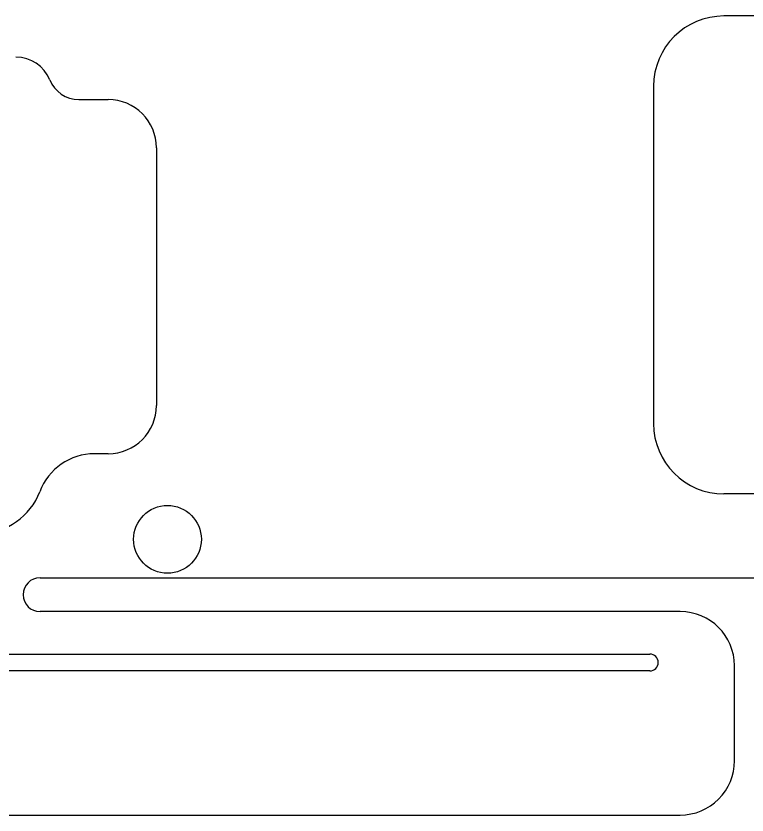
# Model space of a CAD drawing. Header units: millimetres. Extents: x -10 to 276, y -93 to 17.
# Drawn here: x 166.71 to 188.29, y -92.72 to -69.15 of the extents above; entities that cross this region are included whole.
import ezdxf

# ---------------------------------------------------------------- set-up
doc = ezdxf.new("R2010")
doc.units = ezdxf.units.MM
doc.layers.add('BLACK', color=7, linetype='CONTINUOUS')
doc.layers.add('Edge.Cuts', color=53, linetype='CONTINUOUS')

msp = doc.modelspace()

# ---------------------------------------------------------------- linework, layer by layer
at = {"layer": 'BLACK', "linetype": 'Continuous'}
for p, q in [((167.4201, -85.725), (196.359025, -85.725)), ((186.3201, -86.725), (167.4201, -86.725)), ((140.4201, -87.975), (185.4201, -87.975)), ((187.920082, -91.125), (187.920082, -88.317203)), ((185.4201, -88.475), (140.4201, -88.475)), ((139.5201, -92.725), (186.320082, -92.725))]:
    msp.add_line(p, q, dxfattribs=at)
at = {"layer": 'BLACK'}
for centre, radius, start, end in [((167.4201, -86.225), 0.5, 90, 270), ((186.3201, -88.325), 1.6, 0.2792104, 90), ((185.4201, -88.225), 0.25, 270, 90), ((186.3201, -91.125), 1.599982, 269.9993554, 0)]:
    msp.add_arc(centre, radius, start, end, dxfattribs=at)
at = {"layer": 'Edge.Cuts', "linetype": 'CONTINUOUS'}
for p, q in [((198.15625, -69.15), (187.606249, -69.15)), ((185.53125, -71.225), (185.53125, -81.175001)), ((168.56588, -71.615185), (169.43149, -71.615185)), ((170.85649, -73.040185), (170.85649, -80.641065)), ((169.43149, -82.066065), (169.02745, -82.066065)), ((198.15625, -83.25), (187.60625, -83.25))]:
    msp.add_line(p, q, dxfattribs=at)
at = {"layer": 'Edge.Cuts'}
msp.add_circle((171.18125, -84.590625), 1, dxfattribs=at)
for centre, radius, start, end in [((187.6063, -71.225), 2.07505, 90.0014082, 180), ((166.70865, -71.438025), 1.075, 22.0238993, 89.998934), ((168.56575, -70.686925), 0.92826, -157.9828724, -89.9919759), ((169.43149, -73.040185), 1.425, 0, 90), ((169.43145, -80.641025), 1.42504, -89.9983917, -0.0016083), ((187.6063, -81.175), 2.075, -179.9999724, -90.0013806), ((169.0275, -83.791065), 1.724999, 90.0016607, 159.4527406), ((165.65663, -82.527685), 1.874847, -90.0024448, -20.544206)]:
    msp.add_arc(centre, radius, start, end, dxfattribs=at)

doc.saveas('drawing.dxf')
